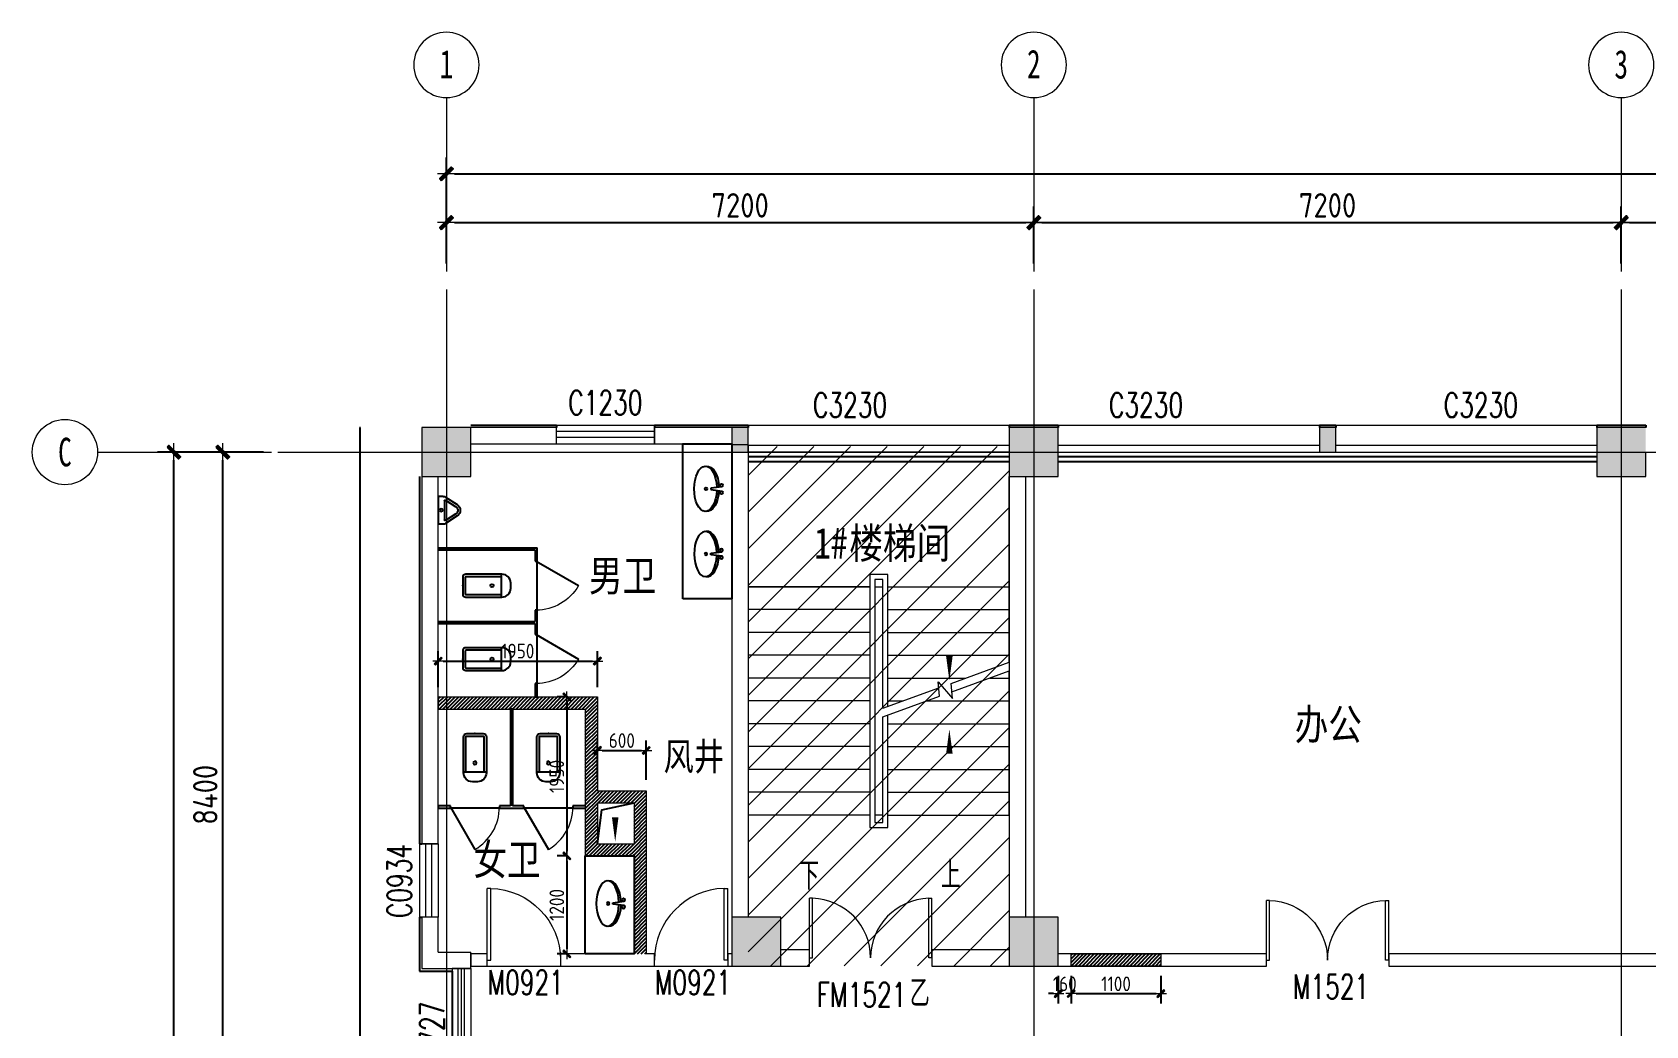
# Model space of a CAD drawing. Header units: millimetres. Extents: x 33621 to 401573, y -91663 to 133135.
# Drawn here: x 33621 to 53397, y -13736 to -1562 of the extents above; entities that cross this region are included whole.
import ezdxf
from ezdxf.enums import TextEntityAlignment as Align

# ---------------------------------------------------------------- set-up
doc = ezdxf.new("R2010")
doc.units = ezdxf.units.MM
doc.header["$LTSCALE"] = 10
doc.linetypes.add('DOTE', pattern=[2.42, 2, -0.2, 0.02, -0.2])
doc.layers.get('0').update_dxf_attribs({"color": 253})
doc.layers.get('Defpoints').update_dxf_attribs({"color": 250})
for name, color, linetype in [('3', 253, 'Continuous'), ('DIM_LEAD', 253, 'Continuous'), ('DIM_SYMB', 253, 'Continuous'), ('Dim【尺寸标注】', 253, 'Continuous'), ('LATRINE', 253, 'Continuous'), ('LAYER3', 253, 'Continuous'), ('LAYER4', 253, 'Continuous'), ('LAYER5', 253, 'Continuous'), ('LVTRY', 253, 'Continuous'), ('PUB_DIM', 253, 'Continuous'), ('PUB_TEXT', 253, 'Continuous'), ('SURFACE', 253, 'Continuous'), ('WINDOW_TEXT', 253, 'Continuous'), ('家具', 253, 'Continuous'), ('拆除墙体', 253, 'Continuous')]:
    doc.layers.add(name, color=color, linetype=linetype)
for name, color, linetype, lineweight in [('AXIS【轴号】', 253, 'Continuous', 0), ('COLUMN', 253, 'Continuous', 0), ('DOTE', 253, 'DOTE', 0), ('FC-FLOOR【地材分格】', 253, 'Continuous', 0), ('PUB_HATCH', 253, 'Continuous', 0), ('RC-Dim【天花尺寸】', 253, 'Continuous', 0), ('STAIR', 253, 'Continuous', 0), ('WALL', 253, 'Continuous', 0), ('Wall【墙体】', 253, 'Continuous', 0), ('WINDOW', 253, 'Continuous', 0), ('Xline【辅助线】', 253, 'Continuous', 0)]:
    doc.layers.add(name, color=color, linetype=linetype, lineweight=lineweight)
doc.styles.add('-宋体', font='', dxfattribs={"width": 0.8})
doc.styles.add('_TCH_DIM', font='SIMPLEX', dxfattribs={"bigfont": 'GBCBIG'})
doc.styles.add('_TCH_WINDOW', font='SIMPLEX', dxfattribs={"bigfont": 'GBCBIG'})
doc.styles.add('CCD_DIM', font='ARCHS.SHX')
doc.styles.add('宋体', font='', dxfattribs={"width": 0.7})
doc.styles.get('-宋体').set_extended_font_data('SimSun')
doc.styles.get('宋体').set_extended_font_data('SimSun')
doc.dimstyles.new('ZL_1：100', dxfattribs={"dimtxt": 3, "dimasz": 1, "dimexe": 2, "dimexo": 2, "dimgap": 0.6, "dimtad": 1, "dimdec": 0, "dimrnd": 5, "dimdsep": 46, "dimtxsty": 'CCD_DIM', "dimblk": 'WS-cj', "dimblk1": 'WS-cj', "dimblk2": 'WS-cj', "dimcen": 1, "dimclrd": 44, "dimclre": 44, "dimclrt": 2, "dimadec": 0, "dimazin": 2, "dimtfac": 1, "dimtdec": 0, "dimtix": 1, "dimtmove": 2, "dimatfit": 3, "dimldrblk": 'hl_arrow2', "dimfxl": 5, "dimfxlon": 1, "dimarcsym": 0})
doc.dimstyles.new('ZL_1：60', dxfattribs={"dimscale": 60, "dimtxt": 3, "dimasz": 1, "dimexe": 2, "dimexo": 2, "dimgap": 0.5, "dimtad": 1, "dimdec": 0, "dimrnd": 5, "dimdsep": 46, "dimtxsty": 'CCD_DIM', "dimblk": 'WS-cj', "dimblk1": 'WS-cj', "dimblk2": 'WS-cj', "dimcen": 0, "dimclrd": 44, "dimclre": 44, "dimclrt": 2, "dimadec": 0, "dimazin": 0, "dimtfac": 1, "dimtdec": 0, "dimtix": 1, "dimtofl": 0, "dimtmove": 2, "dimatfit": 3, "dimldrblk": 'hl_arrow2', "dimfxl": 6, "dimfxlon": 1, "dimarcsym": 0})
pattern_1 = [(225, (153814.524, -26659.068), (22.45064, -22.45064), [])]

# ---------------------------------------------------------------- blocks, each defined once
blk = doc.blocks.new('A$C22332745')
at = {"layer": 'LAYER3', "color": 181, "extrusion": (0, 0, -1)}
for centre, ratio, start_param, end_param in [((277, 195), 0.531076, 4.795815, 6.348539), ((277, 214), 0.5, 4.782885, 10.934222), ((277, 195), 0.531076, 3.076239, 4.638107)]:
    blk.add_ellipse(centre, major_axis=(-277, 0), ratio=ratio, start_param=start_param, end_param=end_param, dxfattribs=at)
at = {"layer": 'LAYER4', "color": 252}
for p, q in [((267, 148), (249, 9)), ((285, 148), (267, 148)), ((302, 9), (285, 148))]:
    blk.add_line(p, q, dxfattribs=at)
for centre in [(231, 18), (320, 18)]:
    blk.add_circle(centre, 17.9, dxfattribs=at)
at = {"layer": 'LAYER5', "color": 251}
blk.add_circle((277, 208), 16, dxfattribs=at)
blk = doc.blocks.new('A$C2CC91CCB')
at = {"color": 251, "rotation": 90}
blk.add_blockref('A$C22332745', (353, 0), dxfattribs=at)
blk = doc.blocks.new('A$C477C625D')
at = {"color": 7}
blk.add_blockref('A$C2CC91CCB', (0, 0), dxfattribs=at)
blk = doc.blocks.new('A$C4D690477')
at = {"layer": '家具', "color": 251}
blk.add_blockref('A$C477C625D', (0, 0), dxfattribs=at)
blk = doc.blocks.new('$lvtry$00000007')
for p, q in [((-170, 0, 0), (170, 0, 0)), ((-170, -61, 0), (-170, 0, 0)), ((-162, -88, 0), (-69, -231, 0)), ((-124, -91, 0), (-43, -216, 0)), ((-116, -76, 0), (116, -76, 0)), ((43, -216, 0), (124, -91, 0)), ((69, -231, 0), (162, -88, 0)), ((170, -61, 0), (170, 0, 0))]:
    blk.add_line(p, q)
blk.add_circle((0, -38, 0), 17.7)
for centre, radius, start, end in [((-120, -61, 0), 50, 180, 213.0863), ((-116, -86, 0), 10, 90, 213.0863), ((116, -86, 0), 10, 326.9137, 90), ((120, -61, 0), 50, 326.9137, 0), ((0, -191, 0), 80, 210, 330), ((0, -191, 0), 50, 210, 330)]:
    blk.add_arc(centre, radius, start, end)
blk = doc.blocks.new('$lvtry$00000200')
for p, q in [((-140, -40, 0), (-140, -480, 0)), ((-110, -40, 0), (-110, -470, 0)), ((100, 0, 0), (-100, 0, 0)), ((100, -30, 0), (-100, -30, 0)), ((110, -470, 0), (110, -40, 0)), ((140, -480, 0), (140, -40, 0)), ((140, -470, 0), (-140, -470, 0)), ((-30, -590, 0), (30, -590, 0))]:
    blk.add_line(p, q)
blk.add_circle((0, -359, 0), 20)
for centre, radius, start, end in [((-100, -40, 0), 40, 90, 180), ((-100, -40, 0), 10, 90, 180), ((100, -40, 0), 40, 0, 90), ((100, -40, 0), 10, 0, 90), ((-30, -480, 0), 110, 180, 270), ((30, -480, 0), 110, 270, 0)]:
    blk.add_arc(centre, radius, start, end)
blk.add_point((0, 0))
blk = doc.blocks.new('$TCHSYS$APDOOR2D')
blk.add_line((0.5, 0), (0, 0.866))
at = {"lineweight": 13}
blk.add_arc((0.5, 0), 1, 120, 180, dxfattribs=at)
blk = doc.blocks.new('$DorLib2D$00000002')
for p, q in [((-0.5, 0), (-0.5, 0.4875)), ((-0.475, 0.4875), (-0.5, 0.4875)), ((-0.475, 0), (-0.475, 0.4875)), ((0.475, 0), (0.475, 0.4875)), ((0.475, 0.4875), (0.5, 0.4875)), ((0.5, 0), (0.5, 0.4875)), ((-0.5, 0), (-0.475, 0)), ((0.5, 0), (0.475, 0))]:
    blk.add_line(p, q)
at = {"lineweight": 13}
for centre, start, end in [((-0.4875, 0), 0, 88.53072), ((0.4875, 0), 91.46928, 180)]:
    blk.add_arc(centre, 0.4875, start, end, dxfattribs=at)
blk = doc.blocks.new('$DorLib2D$00000001')
for p, q in [((0.45, 0.975), (0.5, 0.975)), ((0.45, 0), (0.45, 0.975)), ((0.5, 0), (0.5, 0.975)), ((0.5, 0), (0.45, 0))]:
    blk.add_line(p, q)
at = {"lineweight": 13}
blk.add_arc((0.475, 0), 0.975, 91.4693, 180, dxfattribs=at)
blk = doc.blocks.new('$TCHSYS$WIN2D')
for p, q in [((-0.5, 0.5), (0.5, 0.5)), ((-0.5, 0.5), (-0.5, -0.5)), ((0.5, 0.5), (0.5, -0.5)), ((0.5, 0.167), (-0.5, 0.167)), ((0.5, -0.167), (-0.5, -0.167)), ((-0.5, -0.5), (0.5, -0.5))]:
    blk.add_line(p, q)
blk = doc.blocks.new('$WINLIB2D$00000004')
for p, q in [((-0.5, 0.5), (0.5, 0.5)), ((-0.5, 0.5), (-0.5, -0.5)), ((0.5, -0.5), (0.5, 0.5)), ((-0.5, 0.2406), (0.5, 0.2406)), ((-0.5, -0.5), (0.5, -0.5))]:
    blk.add_line(p, q)
blk = doc.blocks.new('$WINLIB2D$00000005')
for p, q in [((-0.5, 0.5), (0.5, 0.5)), ((-0.5, 0.5), (-0.5, -0.5)), ((0.5, -0.5), (0.5, 0.5)), ((0.5, 0.167), (-0.5, 0.167)), ((0.5, 0), (-0.5, 0)), ((0.5, -0.167), (-0.5, -0.167)), ((-0.5, -0.5), (0.5, -0.5))]:
    blk.add_line(p, q)
blk = doc.blocks.new('hl_Axis-A1')
at = {"color": 150, "ltscale": 2}
blk.add_line((21.33, 0), (0, 0), dxfattribs=at)
at = {"color": 150}
blk.add_circle((25.33, 0), 4, dxfattribs=at)
at = {"color": 50, "style": '宋体', "width": 0.7}
blk.add_attdef('轴号', text='', height=3.5, dxfattribs=at).set_placement((25.33, 0), align=Align.MIDDLE_CENTER)
blk = doc.blocks.new('WS-cj')
blk.add_hatch(color=2).paths.add_polyline_path([(0.59, 0.82), (-0.82, -0.59), (-0.59, -0.82), (0.82, 0.59)])
at = {"color": 2, "linetype": 'ByBlock', "lineweight": 0}
for p, q in [((-1.1, 0), (0, 0)), ((0, 0), (1.1, 0))]:
    blk.add_line(p, q, dxfattribs=at)
at = {"color": 2}
blk.add_lwpolyline([(0.59, 0.82), (-0.82, -0.59), (-0.59, -0.82), (0.82, 0.59)], close=True, dxfattribs=at)
blk = doc.blocks.new('*D254')
at = {"layer": 'Defpoints', "color": 0, "transparency": 16777216}
for p in [(-47204, -400), (-46604, -400), (-46604, -8800)]:
    blk.add_point(p, dxfattribs=at)
at = {"layer": 'Dim【尺寸标注】', "color": 44, "lineweight": -2, "transparency": 16777216}
for p, q in [((-46704, -400), (-47404, -400)), ((-47204, -8700), (-47204, -500)), ((-46704, -8800), (-47404, -8800))]:
    blk.add_line(p, q, dxfattribs=at)
at = {"layer": 'Dim【尺寸标注】', "color": 44, "lineweight": -2, "transparency": 16777216, "xscale": 100, "yscale": 100, "zscale": 100}
for p, rotation in [((-47204, -400), 90), ((-47204, -8800), 270)]:
    blk.add_blockref('WS-cj', p, dxfattribs=dict(at, rotation=rotation))
at = {"layer": 'Dim【尺寸标注】', "color": 2, "transparency": 16777216, "insert": (-47417, -4600), "char_height": 300, "attachment_point": 5, "rotation": 90, "style": 'CCD_DIM'}
blk.add_mtext('8400', dxfattribs=at)
blk = doc.blocks.new('hl_arrow2')
at = {"color": 2}
blk.add_line((-0.22, 0), (-1, 0), dxfattribs=at)
blk.add_lwpolyline([(-0.22, 0), (-0.86, -0.69), (-0.65, -0.86), (0, 0), (-0.65, 0.86), (-0.86, 0.69)], close=True, dxfattribs=at)
blk = doc.blocks.new('*D256')
at = {"layer": 'Defpoints', "color": 0, "transparency": 16777216}
for p in [(-47804, -400), (-46604, -400), (-46604, -16300)]:
    blk.add_point(p, dxfattribs=at)
at = {"layer": 'Dim【尺寸标注】', "color": 44, "lineweight": -2, "transparency": 16777216}
for p, q in [((-47304, -400), (-48004, -400)), ((-47804, -16200), (-47804, -500)), ((-47304, -16300), (-48004, -16300))]:
    blk.add_line(p, q, dxfattribs=at)
at = {"layer": 'Dim【尺寸标注】', "color": 44, "lineweight": -2, "transparency": 16777216, "xscale": 100, "yscale": 100, "zscale": 100}
for p, rotation in [((-47804, -400), 90), ((-47804, -16300), 270)]:
    blk.add_blockref('WS-cj', p, dxfattribs=dict(at, rotation=rotation))
at = {"layer": 'Dim【尺寸标注】', "color": 2, "transparency": 16777216, "insert": (-48011, -8350), "char_height": 300, "attachment_point": 5, "rotation": 90, "style": 'CCD_DIM'}
blk.add_mtext('15900', dxfattribs=at)
blk = doc.blocks.new('*D260')
at = {"layer": 'Defpoints', "color": 0, "transparency": 16777216}
for p in [(-37262, 2411), (-44462, 1811), (-37262, 1811)]:
    blk.add_point(p, dxfattribs=at)
at = {"layer": 'Dim【尺寸标注】', "color": 44, "lineweight": -2, "transparency": 16777216}
for p, q in [((-44462, 1911), (-44462, 2611)), ((-37262, 1911), (-37262, 2611)), ((-44362, 2411), (-37362, 2411))]:
    blk.add_line(p, q, dxfattribs=at)
at = {"layer": 'Dim【尺寸标注】', "color": 44, "lineweight": -2, "transparency": 16777216, "xscale": 100, "yscale": 100, "zscale": 100, "rotation": 180}
blk.add_blockref('WS-cj', (-44462, 2411), dxfattribs=at)
at = {"layer": 'Dim【尺寸标注】', "color": 44, "lineweight": -2, "transparency": 16777216, "xscale": 100, "yscale": 100, "zscale": 100}
blk.add_blockref('WS-cj', (-37262, 2411), dxfattribs=at)
at = {"layer": 'Dim【尺寸标注】', "color": 2, "transparency": 16777216, "insert": (-40862, 2623), "char_height": 300, "attachment_point": 5, "style": 'CCD_DIM'}
blk.add_mtext('7200', dxfattribs=at)
blk = doc.blocks.new('*D261')
at = {"layer": 'Defpoints', "color": 0, "transparency": 16777216}
for p in [(-30062, 2411), (-37262, 1811), (-30062, 1811)]:
    blk.add_point(p, dxfattribs=at)
at = {"layer": 'Dim【尺寸标注】', "color": 44, "lineweight": -2, "transparency": 16777216}
for p, q in [((-37262, 1911), (-37262, 2611)), ((-30062, 1911), (-30062, 2611)), ((-37162, 2411), (-30162, 2411))]:
    blk.add_line(p, q, dxfattribs=at)
at = {"layer": 'Dim【尺寸标注】', "color": 44, "lineweight": -2, "transparency": 16777216, "xscale": 100, "yscale": 100, "zscale": 100, "rotation": 180}
blk.add_blockref('WS-cj', (-37262, 2411), dxfattribs=at)
at = {"layer": 'Dim【尺寸标注】', "color": 44, "lineweight": -2, "transparency": 16777216, "xscale": 100, "yscale": 100, "zscale": 100}
blk.add_blockref('WS-cj', (-30062, 2411), dxfattribs=at)
at = {"layer": 'Dim【尺寸标注】', "color": 2, "transparency": 16777216, "insert": (-33662, 2623), "char_height": 300, "attachment_point": 5, "style": 'CCD_DIM'}
blk.add_mtext('7200', dxfattribs=at)
blk = doc.blocks.new('*D262')
at = {"layer": 'Defpoints', "color": 0, "transparency": 16777216}
for p in [(-22862, 2411), (-30062, 1811), (-22862, 1811)]:
    blk.add_point(p, dxfattribs=at)
at = {"layer": 'Dim【尺寸标注】', "color": 44, "lineweight": -2, "transparency": 16777216}
for p, q in [((-30062, 1911), (-30062, 2611)), ((-22862, 1911), (-22862, 2611)), ((-29962, 2411), (-22962, 2411))]:
    blk.add_line(p, q, dxfattribs=at)
at = {"layer": 'Dim【尺寸标注】', "color": 44, "lineweight": -2, "transparency": 16777216, "xscale": 100, "yscale": 100, "zscale": 100, "rotation": 180}
blk.add_blockref('WS-cj', (-30062, 2411), dxfattribs=at)
at = {"layer": 'Dim【尺寸标注】', "color": 44, "lineweight": -2, "transparency": 16777216, "xscale": 100, "yscale": 100, "zscale": 100}
blk.add_blockref('WS-cj', (-22862, 2411), dxfattribs=at)
at = {"layer": 'Dim【尺寸标注】', "color": 2, "transparency": 16777216, "insert": (-26462, 2623), "char_height": 300, "attachment_point": 5, "style": 'CCD_DIM'}
blk.add_mtext('7200', dxfattribs=at)
blk = doc.blocks.new('*D273')
at = {"layer": 'Defpoints', "color": 0, "transparency": 16777216}
for p in [(49138, 3011), (-44462, 1811), (49138, 1811)]:
    blk.add_point(p, dxfattribs=at)
at = {"layer": 'Dim【尺寸标注】', "color": 44, "lineweight": -2, "transparency": 16777216}
for p, q in [((-44462, 2511), (-44462, 3211)), ((49138, 2511), (49138, 3211)), ((-44362, 3011), (49038, 3011))]:
    blk.add_line(p, q, dxfattribs=at)
at = {"layer": 'Dim【尺寸标注】', "color": 44, "lineweight": -2, "transparency": 16777216, "xscale": 100, "yscale": 100, "zscale": 100, "rotation": 180}
blk.add_blockref('WS-cj', (-44462, 3011), dxfattribs=at)
at = {"layer": 'Dim【尺寸标注】', "color": 44, "lineweight": -2, "transparency": 16777216, "xscale": 100, "yscale": 100, "zscale": 100}
blk.add_blockref('WS-cj', (49138, 3011), dxfattribs=at)
at = {"layer": 'Dim【尺寸标注】', "color": 2, "transparency": 16777216, "insert": (2338, 3217), "char_height": 300, "attachment_point": 5, "style": 'CCD_DIM'}
blk.add_mtext('93600', dxfattribs=at)
blk = doc.blocks.new('*D330')
at = {"layer": 'Defpoints', "color": 0, "transparency": 16777216}
for p in [(38437, -6406), (37637, -7006), (38437, -7006)]:
    blk.add_point(p, dxfattribs=at)
at = {"layer": 'RC-Dim【天花尺寸】', "color": 44, "lineweight": -2, "transparency": 16777216}
for p, q in [((37642, -6406), (37635, -6406)), ((37637, -6407), (37637, -7005)), ((37642, -7006), (37635, -7006))]:
    blk.add_line(p, q, dxfattribs=at)
for p, rotation in [((37637, -6406), 90), ((37637, -7006), 270)]:
    blk.add_blockref('WS-cj', p, dxfattribs=dict(at, rotation=rotation))
at = {"layer": 'RC-Dim【天花尺寸】', "color": 2, "transparency": 16777216, "insert": (37635, -6706), "char_height": 3, "attachment_point": 5, "rotation": 90, "style": 'CCD_DIM'}
blk.add_mtext('600', dxfattribs=at)
blk = doc.blocks.new('*D331')
at = {"layer": 'Defpoints', "color": 0, "transparency": 16777216}
for p in [(38437, -7006), (37637, -12406), (38437, -12406)]:
    blk.add_point(p, dxfattribs=at)
at = {"layer": 'RC-Dim【天花尺寸】', "color": 44, "lineweight": -2, "transparency": 16777216}
for p, q in [((37642, -7006), (37635, -7006)), ((37637, -7007), (37637, -12405)), ((37642, -12406), (37635, -12406))]:
    blk.add_line(p, q, dxfattribs=at)
for p, rotation in [((37637, -7006), 90), ((37637, -12406), 270)]:
    blk.add_blockref('WS-cj', p, dxfattribs=dict(at, rotation=rotation))
at = {"layer": 'RC-Dim【天花尺寸】', "color": 2, "transparency": 16777216, "insert": (37635, -9706), "char_height": 3, "attachment_point": 5, "rotation": 90, "style": 'CCD_DIM'}
blk.add_mtext('5400', dxfattribs=at)
blk = doc.blocks.new('*D332')
at = {"layer": 'Defpoints', "color": 0, "transparency": 16777216}
for p in [(38437, -12406), (37637, -13006), (38437, -13006)]:
    blk.add_point(p, dxfattribs=at)
at = {"layer": 'RC-Dim【天花尺寸】', "color": 44, "lineweight": -2, "transparency": 16777216}
for p, q in [((37642, -12406), (37635, -12406)), ((37637, -12407), (37637, -13005)), ((37642, -13006), (37635, -13006))]:
    blk.add_line(p, q, dxfattribs=at)
for p, rotation in [((37637, -12406), 90), ((37637, -13006), 270)]:
    blk.add_blockref('WS-cj', p, dxfattribs=dict(at, rotation=rotation))
at = {"layer": 'RC-Dim【天花尺寸】', "color": 2, "transparency": 16777216, "insert": (37635, -12706), "char_height": 3, "attachment_point": 5, "rotation": 90, "style": 'CCD_DIM'}
blk.add_mtext('600', dxfattribs=at)
blk = doc.blocks.new('*D333')
at = {"layer": 'Defpoints', "color": 0, "transparency": 16777216}
for p in [(38437, -13006), (37637, -14806), (38437, -14806)]:
    blk.add_point(p, dxfattribs=at)
at = {"layer": 'RC-Dim【天花尺寸】', "color": 44, "lineweight": -2, "transparency": 16777216}
for p, q in [((37642, -13006), (37635, -13006)), ((37637, -13007), (37637, -14805)), ((37642, -14806), (37635, -14806))]:
    blk.add_line(p, q, dxfattribs=at)
for p, rotation in [((37637, -13006), 90), ((37637, -14806), 270)]:
    blk.add_blockref('WS-cj', p, dxfattribs=dict(at, rotation=rotation))
at = {"layer": 'RC-Dim【天花尺寸】', "color": 2, "transparency": 16777216, "insert": (37635, -13906), "char_height": 3, "attachment_point": 5, "rotation": 90, "style": 'CCD_DIM'}
blk.add_mtext('1800', dxfattribs=at)
blk = doc.blocks.new('*D507')
at = {"layer": 'Defpoints', "color": 0, "transparency": 16777216}
for p in [(40547, -9268), (38597, -9706), (40547, -9706)]:
    blk.add_point(p, dxfattribs=at)
at = {"layer": 'FC-FLOOR【地材分格】', "color": 44, "lineweight": -2, "transparency": 16777216}
for p, q in [((38597, -9586), (38597, -9148)), ((38657, -9268), (40487, -9268)), ((40547, -9586), (40547, -9148))]:
    blk.add_line(p, q, dxfattribs=at)
at = {"layer": 'FC-FLOOR【地材分格】', "color": 44, "lineweight": -2, "transparency": 16777216, "xscale": 60, "yscale": 60, "zscale": 60, "rotation": 180}
blk.add_blockref('WS-cj', (38597, -9268), dxfattribs=at)
at = {"layer": 'FC-FLOOR【地材分格】', "color": 44, "lineweight": -2, "transparency": 16777216, "xscale": 60, "yscale": 60, "zscale": 60}
blk.add_blockref('WS-cj', (40547, -9268), dxfattribs=at)
at = {"layer": 'FC-FLOOR【地材分格】', "color": 2, "transparency": 16777216, "insert": (39572, -9145), "char_height": 180, "attachment_point": 5, "style": 'CCD_DIM'}
blk.add_mtext('1950', dxfattribs=at)
blk = doc.blocks.new('*D508')
at = {"layer": 'Defpoints', "color": 0, "transparency": 16777216}
for p in [(40284, -9706), (40173, -11656), (40284, -11656)]:
    blk.add_point(p, dxfattribs=at)
at = {"layer": 'FC-FLOOR【地材分格】', "color": 44, "lineweight": -2, "transparency": 16777216}
for p, q in [((40173, -9706), (40053, -9706)), ((40173, -9766), (40173, -11596)), ((40173, -11656), (40053, -11656))]:
    blk.add_line(p, q, dxfattribs=at)
at = {"layer": 'FC-FLOOR【地材分格】', "color": 44, "lineweight": -2, "transparency": 16777216, "xscale": 60, "yscale": 60, "zscale": 60}
for p, rotation in [((40173, -9706), 90), ((40173, -11656), 270)]:
    blk.add_blockref('WS-cj', p, dxfattribs=dict(at, rotation=rotation))
at = {"layer": 'FC-FLOOR【地材分格】', "color": 2, "transparency": 16777216, "insert": (40050, -10681), "char_height": 180, "attachment_point": 5, "rotation": 90, "style": 'CCD_DIM'}
blk.add_mtext('1950', dxfattribs=at)
blk = doc.blocks.new('*D509')
at = {"layer": 'Defpoints', "color": 0, "transparency": 16777216}
for p in [(41147, -10362), (40547, -10842), (41147, -10842)]:
    blk.add_point(p, dxfattribs=at)
at = {"layer": 'FC-FLOOR【地材分格】', "color": 44, "lineweight": -2, "transparency": 16777216}
for p, q in [((40547, -10722), (40547, -10242)), ((41147, -10722), (41147, -10242)), ((40607, -10362), (41087, -10362))]:
    blk.add_line(p, q, dxfattribs=at)
at = {"layer": 'FC-FLOOR【地材分格】', "color": 44, "lineweight": -2, "transparency": 16777216, "xscale": 60, "yscale": 60, "zscale": 60, "rotation": 180}
blk.add_blockref('WS-cj', (40547, -10362), dxfattribs=at)
at = {"layer": 'FC-FLOOR【地材分格】', "color": 44, "lineweight": -2, "transparency": 16777216, "xscale": 60, "yscale": 60, "zscale": 60}
blk.add_blockref('WS-cj', (41147, -10362), dxfattribs=at)
at = {"layer": 'FC-FLOOR【地材分格】', "color": 2, "transparency": 16777216, "insert": (40847, -10242), "char_height": 180, "attachment_point": 5, "style": 'CCD_DIM'}
blk.add_mtext('600', dxfattribs=at)
blk = doc.blocks.new('*D510')
at = {"layer": 'Defpoints', "color": 0, "transparency": 16777216}
for p in [(40284, -11656), (40173, -12856), (40284, -12856)]:
    blk.add_point(p, dxfattribs=at)
at = {"layer": 'FC-FLOOR【地材分格】', "color": 44, "lineweight": -2, "transparency": 16777216}
for p, q in [((40173, -11656), (40053, -11656)), ((40173, -11716), (40173, -12796)), ((40173, -12856), (40053, -12856))]:
    blk.add_line(p, q, dxfattribs=at)
at = {"layer": 'FC-FLOOR【地材分格】', "color": 44, "lineweight": -2, "transparency": 16777216, "xscale": 60, "yscale": 60, "zscale": 60}
for p, rotation in [((40173, -11656), 90), ((40173, -12856), 270)]:
    blk.add_blockref('WS-cj', p, dxfattribs=dict(at, rotation=rotation))
at = {"layer": 'FC-FLOOR【地材分格】', "color": 2, "transparency": 16777216, "insert": (40050, -12256), "char_height": 180, "attachment_point": 5, "rotation": 90, "style": 'CCD_DIM'}
blk.add_mtext('1200', dxfattribs=at)
blk = doc.blocks.new('*D511')
at = {"layer": 'Defpoints', "color": 0, "transparency": 16777216}
for p in [(46197, -13006), (46355, -13006), (46355, -13343)]:
    blk.add_point(p, dxfattribs=at)
at = {"layer": 'FC-FLOOR【地材分格】', "color": 44, "lineweight": -2, "transparency": 16777216}
for p, q in [((46197, -13126), (46197, -13463)), ((46355, -13126), (46355, -13463)), ((46137, -13343), (46077, -13343)), ((46415, -13343), (46475, -13343))]:
    blk.add_line(p, q, dxfattribs=at)
at = {"layer": 'FC-FLOOR【地材分格】', "color": 44, "lineweight": -2, "transparency": 16777216, "xscale": 60, "yscale": 60, "zscale": 60}
blk.add_blockref('WS-cj', (46197, -13343), dxfattribs=at)
at = {"layer": 'FC-FLOOR【地材分格】', "color": 44, "lineweight": -2, "transparency": 16777216, "xscale": 60, "yscale": 60, "zscale": 60, "rotation": 180}
blk.add_blockref('WS-cj', (46355, -13343), dxfattribs=at)
at = {"layer": 'FC-FLOOR【地材分格】', "color": 2, "transparency": 16777216, "insert": (46276, -13223), "char_height": 180, "attachment_point": 5, "style": 'CCD_DIM'}
blk.add_mtext('160', dxfattribs=at)
blk = doc.blocks.new('*D512')
at = {"layer": 'Defpoints', "color": 0, "transparency": 16777216}
for p in [(46355, -13006), (47455, -13006), (47455, -13343)]:
    blk.add_point(p, dxfattribs=at)
at = {"layer": 'FC-FLOOR【地材分格】', "color": 44, "lineweight": -2, "transparency": 16777216}
for p, q in [((46355, -13126), (46355, -13463)), ((47455, -13126), (47455, -13463)), ((46415, -13343), (47395, -13343))]:
    blk.add_line(p, q, dxfattribs=at)
at = {"layer": 'FC-FLOOR【地材分格】', "color": 44, "lineweight": -2, "transparency": 16777216, "xscale": 60, "yscale": 60, "zscale": 60, "rotation": 180}
blk.add_blockref('WS-cj', (46355, -13343), dxfattribs=at)
at = {"layer": 'FC-FLOOR【地材分格】', "color": 44, "lineweight": -2, "transparency": 16777216, "xscale": 60, "yscale": 60, "zscale": 60}
blk.add_blockref('WS-cj', (47455, -13343), dxfattribs=at)
at = {"layer": 'FC-FLOOR【地材分格】', "color": 2, "transparency": 16777216, "insert": (46905, -13223), "char_height": 180, "attachment_point": 5, "style": 'CCD_DIM'}
blk.add_mtext('1100', dxfattribs=at)
blk = doc.blocks.new('ZL_061117299')
at = {"layer": 'AXIS【轴号】'}
ref = blk.add_blockref('hl_Axis-A1', (-44462.3, 1810.8), dxfattribs=dict(at, xscale=-100, yscale=100, zscale=100, rotation=270))
ref.add_attrib('轴号', '1', dxfattribs={"layer": '0', "color": 2, "height": 350, "style": '宋体', "width": 0.7}).set_placement((-44462.3, 4353.9), align=Align.MIDDLE_CENTER)
ref = blk.add_blockref('hl_Axis-A1', (-37262.3, 1810.8), dxfattribs=dict(at, xscale=-100, yscale=100, zscale=100, rotation=270))
ref.add_attrib('轴号', '2', dxfattribs={"layer": '0', "color": 2, "height": 350, "style": '宋体', "width": 0.7}).set_placement((-37262.3, 4355.8), align=Align.MIDDLE_CENTER)
ref = blk.add_blockref('hl_Axis-A1', (-30062.3, 1810.8), dxfattribs=dict(at, xscale=-100, yscale=100, zscale=100, rotation=270))
ref.add_attrib('轴号', '3', dxfattribs={"layer": '0', "color": 2, "height": 350, "style": '宋体', "width": 0.7}).set_placement((-30062.3, 4351.9), align=Align.MIDDLE_CENTER)
ref = blk.add_blockref('hl_Axis-A1', (-46604.4, -400), dxfattribs=dict(at, xscale=100, yscale=100, zscale=100, rotation=179.9999999999999))
ref.add_attrib('轴号', 'C', dxfattribs={"layer": '0', "color": 2, "height": 350, "style": '宋体', "width": 0.7}).set_placement((-49137.7, -400), align=Align.MIDDLE_CENTER)
at = {"layer": 'Dim【尺寸标注】'}
for p1, p2, distance, picture, middle in [((-44462.3, 1810.8), (49137.7, 1810.8), 1200, '*D273', (2337.7, 3217)), ((-44462.3, 1810.8), (-37262.3, 1810.8), 600, '*D260', (-40862.3, 2623.3)), ((-37262.3, 1810.8), (-30062.3, 1810.8), 600, '*D261', (-33662.3, 2623.3)), ((-30062.3, 1810.8), (-22862.3, 1810.8), 600, '*D262', (-26462.3, 2623.3)), ((-46604.4, -16300), (-46604.4, -400), 1200, '*D256', (-48010.6, -8350)), ((-46604.4, -8800), (-46604.4, -400), 600, '*D254', (-47416.9, -4600))]:
    dim = blk.add_aligned_dim(p1=p1, p2=p2, distance=distance, dimstyle='ZL_1：100', dxfattribs=at)
    dim.commit()
    dim.dimension.update_dxf_attribs({"geometry": picture, "text_midpoint": middle})

msp = doc.modelspace()

# ---------------------------------------------------------------- hatches: boundary and pattern name
at = {"layer": 'PUB_HATCH'}
for points in [[(38396.5, -7006), (38996.5, -7006), (38996.5, -6406), (38396.5, -6406)], [(42196.5, -6706), (42396.5, -6706), (42396.5, -6406), (42196.5, -6406)], [(45596.5, -7006), (46196.5, -7006), (46196.5, -6406), (45596.5, -6406)], [(49396.5, -6706), (49596.5, -6706), (49596.5, -6406), (49396.5, -6406)], [(52796.5, -7006), (53396.5, -7006), (53396.5, -6406), (52796.5, -6406)], [(42196.5, -13006), (42796.5, -13006), (42796.5, -12406), (42196.5, -12406)], [(45596.5, -13006), (46196.5, -13006), (46196.5, -12406), (45596.5, -12406)]]:
    msp.add_hatch(color=256, dxfattribs=at).paths.add_polyline_path(points)
at = {"layer": 'Xline【辅助线】'}
h = msp.add_hatch(dxfattribs=at)
h.set_pattern_fill('ANSI31', color=256, scale=100)
h.paths.add_polyline_path([(42396.5, -13004.2), (45596.5, -13004.2), (45596.5, -6639.2), (42396.5, -6639.2)])
at = {"layer": '拆除墙体'}
h = msp.add_hatch(dxfattribs=at)
h.set_pattern_fill('ANSI31', color=1, scale=10, angle=180, style=0)
h.set_pattern_definition(pattern_1)
h.paths.add_polyline_path([(40547, -9706), (40547, -9856), (38597.5, -9856), (38597.5, -9706)])
h = msp.add_hatch(dxfattribs=at)
h.set_pattern_fill('ANSI31', color=1, scale=10, angle=180, style=0)
h.set_pattern_definition(pattern_1)
h.paths.add_polyline_path([(40547, -9856), (40547, -11656), (40397, -11656), (40397, -9856)])
h = msp.add_hatch(dxfattribs=at)
h.set_pattern_fill('ANSI31', color=1, scale=10, angle=180, style=0)
h.set_pattern_definition(pattern_1)
h.paths.add_polyline_path([(40997, -10856), (40997, -11006), (40547, -11006), (40547, -10856)])
h = msp.add_hatch(dxfattribs=at)
h.set_pattern_fill('ANSI31', color=1, scale=10, angle=180, style=0)
h.set_pattern_definition(pattern_1)
h.paths.add_polyline_path([(41147, -10856), (41147, -12856), (40997, -12856), (40997, -10856)])
h = msp.add_hatch(dxfattribs=at)
h.set_pattern_fill('ANSI31', color=1, scale=10, angle=180, style=0)
h.set_pattern_definition(pattern_1)
h.paths.add_polyline_path([(40997, -11506), (40997, -11656), (40547, -11656), (40547, -11506)])
h = msp.add_hatch(dxfattribs=at)
h.set_pattern_fill('ANSI31', color=1, scale=10, angle=180, style=0)
h.paths.add_polyline_path([(46355.1, -13006), (46355.1, -12856), (47455.1, -12856), (47455.1, -13006)])

# ---------------------------------------------------------------- linework, layer by layer
at = {"layer": '3'}
for p, q in [((45596.5, -6766), (42396.5, -6766)), ((45596.5, -6826), (42396.5, -6826)), ((52796.5, -6766), (46196.5, -6766)), ((52796.5, -6826), (46196.5, -6826))]:
    msp.add_line(p, q, dxfattribs=at)
msp.add_lwpolyline([(40547, -11506), (40603.9, -11091.6), (40997, -11006)], dxfattribs=at)
at = {"layer": 'COLUMN'}
for p, q in [((38996.5, -6406), (38396.5, -6406)), ((38396.5, -6406), (38396.5, -7006)), ((38996.5, -7006), (38996.5, -6406)), ((46196.5, -6406), (45596.5, -6406)), ((53396.5, -6406), (52796.5, -6406)), ((45596.5, -6706), (45596.5, -7006)), ((46196.5, -7006), (46196.5, -6706)), ((52796.5, -6706), (52796.5, -7006)), ((53396.5, -7006), (53396.5, -6706)), ((38396.5, -7006), (38996.5, -7006)), ((45596.5, -7006), (46196.5, -7006)), ((52796.5, -7006), (53396.5, -7006)), ((42796.5, -12406), (42196.5, -12406)), ((42196.5, -12406), (42196.5, -13006)), ((42796.5, -13006), (42796.5, -12406)), ((46196.5, -12406), (45596.5, -12406)), ((45596.5, -12406), (45596.5, -13006)), ((46196.5, -13006), (46196.5, -12406)), ((42196.5, -13006), (42796.5, -13006)), ((45596.5, -13006), (46196.5, -13006))]:
    msp.add_line(p, q, dxfattribs=at)
at = {"layer": 'DIM_LEAD'}
msp.add_lwpolyline([(41258.1, -10380.9, 0, 0, 0), (40766.1, -10380.9, 0, 0, 0), (40766.1, -11481.9, 0, 80, 0), (40766.1, -11181.9, 0, 0, 0)], format="xyseb", dxfattribs=at)
at = {"layer": 'DIM_SYMB'}
for points in [[(43116.5, -11617.6, 0, 0, 0), (43116.5, -7496, 0, 0, 0), (44861.5, -7496, 0, 0, 0), (44861.5, -9506, 0, 80, 0), (44861.5, -9206, 0, 0, 0)], [(44861.5, -11605.7, 0, 0, 0), (44861.5, -10102.6, 0, 80, 0), (44861.5, -10402.6, 0, 0, 0)]]:
    msp.add_lwpolyline(points, format="xyseb", dxfattribs=at)
at = {"layer": 'DOTE', "ltscale": 0.1}
for p, q in [((38696.5, -4716.1), (38696.5, -24586.4)), ((45896.5, -4716.1), (45896.5, -24586.4)), ((53096.5, -4716.1), (53096.5, -24586.4)), ((36632.9, -6706), (133641.5, -6706))]:
    msp.add_line(p, q, dxfattribs=at)
at = {"layer": 'LATRINE'}
for p, q in [((38596.5, -7881), (39809, -7881)), ((38596.5, -7881), (38596.5, -7906)), ((38596.5, -7906), (39784, -7906)), ((39784, -7906), (39784, -8043.5)), ((39809, -8043.5), (39809, -7881)), ((39784, -8043.5), (39809, -8043.5)), ((39809, -8643.5, 400), (39809, -8043.5, 400)), ((39809, -8643.5), (39784, -8643.5)), ((39784, -8643.5), (39784, -8781)), ((39809, -8793.5), (39809, -8643.5)), ((38596.5, -8781), (39784, -8781)), ((38596.5, -8781), (38596.5, -8806)), ((38596.5, -8806), (39784, -8806)), ((39784, -8806), (39784, -8943.5)), ((39809, -8943.5), (39809, -8793.5)), ((39784, -8943.5), (39809, -8943.5)), ((39809, -9543.5, 400), (39809, -8943.5, 400)), ((39809, -9543.5), (39784, -9543.5)), ((39784, -9543.5), (39784, -9706)), ((39809, -9706), (39809, -9543.5)), ((39484, -9856), (39484, -11043.5)), ((39509, -9856), (39484, -9856)), ((39509, -9856), (39509, -11043.5)), ((39784, -9706), (39809, -9706)), ((38746.5, -11043.5), (38596.5, -11043.5)), ((38596.5, -11043.5), (38596.5, -11068.5)), ((38596.5, -11068.5), (38746.5, -11068.5)), ((38746.5, -11068.5), (38746.5, -11043.5)), ((39346.5, -11068.5, 400), (38746.5, -11068.5, 400)), ((39484, -11043.5), (39346.5, -11043.5)), ((39346.5, -11043.5), (39346.5, -11068.5)), ((39346.5, -11068.5), (39496.5, -11068.5)), ((39496.5, -11068.5), (39646.5, -11068.5)), ((39646.5, -11043.5), (39509, -11043.5)), ((39646.5, -11068.5), (39646.5, -11043.5)), ((40246.5, -11068.5, 400), (39646.5, -11068.5, 400)), ((40397, -11043.5), (40246.5, -11043.5)), ((40246.5, -11043.5), (40246.5, -11068.5)), ((40246.5, -11068.5), (40397, -11068.5))]:
    msp.add_line(p, q, dxfattribs=at)
for points in [[(41596.5, -8506), (41596.5, -6606), (42196.5, -6606), (42196.5, -8506)], [(40397, -12856), (40397, -11656), (40997, -11656), (40997, -12856)]]:
    msp.add_lwpolyline(points, close=True, dxfattribs=at)
at = {"layer": 'STAIR'}
for p, q in [((45596.5, -6706), (42396.5, -6706)), ((42396.5, -6706), (42396.5, -8356)), ((45596.5, -8356), (45596.5, -7006)), ((44106, -8206), (43887, -8206)), ((43887, -8206), (43887, -11306)), ((44046, -8266), (43947, -8266)), ((43947, -8266), (43947, -11246)), ((44046, -9842.9), (44046, -8266)), ((44106, -9821.2), (44106, -8206)), ((42396.5, -8356), (42396.5, -11156)), ((43887, -8356), (42396.5, -8356)), ((42396.5, -8356), (43887, -8356)), ((43947, -8356), (43947, -11156)), ((43947, -8356), (44046, -8356)), ((44046, -9842.9), (44046, -8356)), ((44106, -8356), (45596.5, -8356)), ((44106, -8356), (45596.5, -8356)), ((45596.5, -9282.9), (45596.5, -8356)), ((43887, -8636), (42396.5, -8636)), ((44106, -8636), (45596.5, -8636)), ((43887, -8916), (42396.5, -8916)), ((44106, -8916), (45596.5, -8916)), ((43887, -9196), (42396.5, -9196)), ((44106, -9196), (45596.5, -9196)), ((44882.6, -9540.7), (45596.5, -9282.9)), ((43887, -9476), (42396.5, -9476)), ((44106, -9476), (45061.7, -9476)), ((44891.4, -9643.9), (45596.5, -9389.2)), ((45356.1, -9476), (45596.5, -9476)), ((45596.5, -11156), (45596.5, -9389.2)), ((44046, -9842.9), (44732.4, -9595)), ((44741.2, -9698.1), (44726, -9520.3)), ((44726, -9520.3), (44898.4, -9726.8)), ((44898.4, -9726.8), (44882.6, -9540.7)), ((43887, -9756), (42396.5, -9756)), ((44046, -9949.2), (44741.2, -9698.1)), ((44106, -9756), (44286.4, -9756)), ((44580.8, -9756), (45596.5, -9756)), ((43887, -10036), (42396.5, -10036)), ((44046, -11156), (44046, -9949.2)), ((44046, -11246), (44046, -9949.2)), ((44106, -11306), (44106, -9927.5)), ((44106, -10036), (45596.5, -10036)), ((43887, -10316), (42396.5, -10316)), ((44106, -10316), (45596.5, -10316)), ((43887, -10596), (42396.5, -10596)), ((44106, -10596), (45596.5, -10596)), ((43887, -10876), (42396.5, -10876)), ((44106, -10876), (45596.5, -10876)), ((43887, -11156), (42396.5, -11156)), ((44046, -11156), (43947, -11156)), ((43947, -11246), (44046, -11246)), ((44106, -11156), (45596.5, -11156)), ((43887, -11306), (44106, -11306))]:
    msp.add_line(p, q, dxfattribs=at)
at = {"layer": 'SURFACE'}
for p, q in [((38996.5, -6376), (40046.5, -6376)), ((40046.5, -6376), (40046.5, -6406)), ((41246.5, -6376), (41246.5, -6406)), ((41246.5, -6376), (42196.5, -6376)), ((42196.5, -6376), (42396.5, -6376)), ((42396.5, -6376), (42396.5, -6406)), ((45596.5, -6376), (45596.5, -6406)), ((45596.5, -6376), (45896.5, -6376)), ((45896.5, -6376), (46196.5, -6376)), ((46196.5, -6376), (46196.5, -6406)), ((49396.5, -6376), (49396.5, -6406)), ((49396.5, -6376), (49596.5, -6376)), ((49596.5, -6376), (49596.5, -6406)), ((52796.5, -6376), (52796.5, -6406)), ((52796.5, -6376), (53096.5, -6376)), ((53096.5, -6376), (53396.5, -6376)), ((53396.5, -6376), (53396.5, -6406)), ((38366.5, -7006), (38366.5, -11506)), ((38366.5, -11506), (38396.5, -11506)), ((38366.5, -12406), (38396.5, -12406)), ((38366.5, -12406), (38366.5, -13066)), ((38366.5, -13066), (38766.5, -13066)), ((38766.5, -13066), (38766.5, -14806))]:
    msp.add_line(p, q, dxfattribs=at)
at = {"layer": 'WALL'}
for p, q in [((40046.5, -6406), (38996.5, -6406)), ((40046.5, -6606), (40046.5, -6406)), ((42196.5, -6406), (41246.5, -6406)), ((41246.5, -6406), (41246.5, -6606)), ((42396.5, -6406), (42196.5, -6406)), ((42196.5, -6406), (42196.5, -6706)), ((42396.5, -6706), (42396.5, -6406)), ((49596.5, -6406), (49396.5, -6406)), ((49396.5, -6406), (49396.5, -6706)), ((49596.5, -6706), (49596.5, -6406)), ((38996.5, -6606), (40046.5, -6606)), ((41246.5, -6606), (42196.5, -6606)), ((42196.5, -6618.5), (42196.5, -12406)), ((42396.5, -6618.5), (42196.5, -6618.5)), ((42196.5, -6706), (42396.5, -6706)), ((42396.5, -6618.5), (42396.5, -12406)), ((49396.5, -6706), (49596.5, -6706)), ((38396.5, -7006), (38396.5, -11506)), ((38596.5, -11506), (38596.5, -7006)), ((45596.5, -7006), (45596.5, -12406)), ((45796.5, -7006), (45796.5, -12406)), ((38396.5, -11506), (38596.5, -11506)), ((38596.5, -12406), (38396.5, -12406)), ((38396.5, -12406), (38396.5, -13036)), ((38596.5, -12836), (38596.5, -12406)), ((38596.5, -12836), (38996.5, -12836)), ((38996.5, -13036), (38996.5, -12836)), ((43146.5, -12806), (42796.5, -12806)), ((43146.5, -13006), (43146.5, -12806)), ((45596.5, -12806), (44646.5, -12806)), ((44646.5, -12806), (44646.5, -13006)), ((38396.5, -13036), (38796.5, -13036)), ((38796.5, -13036), (38996.5, -13036)), ((42796.5, -13006), (43146.5, -13006)), ((44646.5, -13006), (45596.5, -13006))]:
    msp.add_line(p, q, dxfattribs=at)
at = {"layer": 'WALL', "color": 210}
msp.add_lwpolyline([(46355.1, -13006), (46355.1, -12856), (47455.1, -12856), (47455.1, -13006)], close=True, dxfattribs=at)
at = {"layer": 'Wall【墙体】', "color": 6}
for p, q in [((38596.5, -9706), (40547, -9706)), ((38596.5, -9706), (38596.5, -9856)), ((38596.5, -9856), (40397, -9856)), ((40397, -9856), (40397, -10931)), ((40547, -9706), (40547, -10856)), ((40547, -10856), (41147, -10856)), ((41147, -10856), (41147, -11581)), ((40397, -10931), (40397, -11056)), ((40397, -11056), (40397, -11656)), ((40547, -11006), (40997, -11006)), ((40547, -11006), (40547, -11056)), ((40547, -11056), (40547, -11506)), ((40997, -11006), (40997, -11506)), ((40397, -11656), (40997, -11656)), ((40547, -11506), (40997, -11506)), ((40997, -11656), (40997, -12856)), ((41147, -11581), (41147, -12856)), ((39196, -12856), (38996.5, -12856)), ((38996.5, -12856), (38996.5, -13006)), ((38996.5, -13006), (39196, -13006)), ((39196, -13006), (39196, -12856)), ((40997, -12856), (40096, -12856)), ((40096, -12856), (40096, -13006)), ((40096, -13006), (41072, -13006)), ((41072, -13006), (41246.5, -13006)), ((41246.5, -12856), (41147, -12856)), ((41246.5, -13006), (41246.5, -12856)), ((42196.5, -12856), (42146.5, -12856)), ((42146.5, -12856), (42146.5, -13006)), ((42146.5, -13006), (42196.5, -13006)), ((48746.5, -12856), (46196.5, -12856)), ((46196.5, -13006), (48746.5, -13006)), ((48746.5, -13006), (48746.5, -12856)), ((50246.5, -12856), (50246.5, -13006)), ((54109, -12856), (50246.5, -12856)), ((50246.5, -13006), (54109, -13006))]:
    msp.add_line(p, q, dxfattribs=at)
at = {"layer": 'WINDOW'}
for p, q in [((39196, -13006), (40096, -13006)), ((41246.5, -13006), (42146.5, -13006))]:
    msp.add_line(p, q, dxfattribs=at)

# ---------------------------------------------------------------- block references
at = {"layer": 'LATRINE', "xscale": 600, "zscale": 25}
for p, yscale, rotation in [((39796.5, -8343.5), -600, 90), ((39796.5, -9243.5), -600, 90), ((39046.5, -11056), 600, 180), ((39946.5, -11056), 600, 180)]:
    msp.add_blockref('$TCHSYS$APDOOR2D', p, dxfattribs=dict(at, yscale=yscale, rotation=rotation))
at = {"layer": 'LVTRY', "extrusion": (0, 0, -1), "zscale": -1, "rotation": 270}
msp.add_blockref('$lvtry$00000007', (-38596.5, -7419.9, 0), dxfattribs=at)
at = {"layer": 'LVTRY', "rotation": 89.99999999999996}
for p in [(38896.5, -8343.5), (38896.5, -9243.5)]:
    msp.add_blockref('$lvtry$00000200', p, dxfattribs=at)
at = {"layer": 'LVTRY', "yscale": -1, "rotation": 180}
for p in [(39046.5, -10156), (39946.5, -10156)]:
    msp.add_blockref('$lvtry$00000200', p, dxfattribs=at)
at = {"layer": 'PUB_DIM'}
msp.add_blockref('ZL_061117299', (83158.8, -6306), dxfattribs=at)
at = {"layer": 'WINDOW'}
ref = msp.add_blockref('$TCHSYS$WIN2D', (40646.5, -6491), dxfattribs=dict(at, xscale=1200, yscale=-230, zscale=1200))
ref.add_attrib('A', 'C1230', (40191.5, -6249.8), dxfattribs={"layer": 'WINDOW_TEXT', "height": 297.5, "style": '_TCH_WINDOW', "width": 0.705882})
ref = msp.add_blockref('$WINLIB2D$00000004', (43996.5, -6541), dxfattribs=dict(at, xscale=3200, yscale=-330, zscale=3200))
ref.add_attrib('A', 'C3230', (43190.3, -6279.8), dxfattribs={"layer": 'WINDOW_TEXT', "height": 297.5, "style": '_TCH_WINDOW', "width": 0.705882})
ref = msp.add_blockref('$WINLIB2D$00000004', (47796.5, -6541), dxfattribs=dict(at, xscale=3200, yscale=-330, zscale=3200))
ref.add_attrib('A', 'C3230', (46818.1, -6279.8), dxfattribs={"layer": 'WINDOW_TEXT', "height": 297.5, "style": '_TCH_WINDOW', "width": 0.705882})
ref = msp.add_blockref('$WINLIB2D$00000004', (51196.5, -6541), dxfattribs=dict(at, xscale=3200, yscale=-330, zscale=3200))
ref.add_attrib('A', 'C3230', (50921.3, -6279.8), dxfattribs={"layer": 'WINDOW_TEXT', "height": 297.5, "style": '_TCH_WINDOW', "width": 0.705882})
ref = msp.add_blockref('$TCHSYS$WIN2D', (38481.5, -11956), dxfattribs=dict(at, xscale=900, yscale=230, zscale=900, rotation=270))
ref.add_attrib('A', 'C0934', (38270.3, -12417.5), dxfattribs={"layer": 'WINDOW_TEXT', "height": 297.5, "rotation": 90, "style": '_TCH_WINDOW', "width": 0.705882})
ref = msp.add_blockref('$DorLib2D$00000001', (39646, -12931), dxfattribs=dict(at, xscale=-900, yscale=900, zscale=-900))
ref.add_attrib('A', 'M0921', (39201, -13354.8), dxfattribs={"layer": 'WINDOW_TEXT', "height": 297.5, "style": '_TCH_WINDOW', "width": 0.705882})
ref = msp.add_blockref('$DorLib2D$00000001', (41696.5, -12931), dxfattribs=dict(at, xscale=900, yscale=900, zscale=900))
ref.add_attrib('A', 'M0921', (41251.5, -13354.8), dxfattribs={"layer": 'WINDOW_TEXT', "height": 297.5, "style": '_TCH_WINDOW', "width": 0.705882})
at = {"layer": 'WINDOW', "xscale": 1500, "yscale": 1500, "zscale": 1500}
msp.add_blockref('$DorLib2D$00000002', (43896.5, -12906), dxfattribs=at)
at = {"layer": 'WINDOW'}
ref = msp.add_blockref('$DorLib2D$00000002', (49496.5, -12931), dxfattribs=dict(at, xscale=-1500, yscale=1500, zscale=-1500))
ref.add_attrib('A', 'M1521', (49071.5, -13404.8), dxfattribs={"layer": 'WINDOW_TEXT', "height": 297.5, "style": '_TCH_WINDOW', "width": 0.705882})
ref = msp.add_blockref('$WINLIB2D$00000005', (38881.5, -13906), dxfattribs=dict(at, xscale=1740, yscale=230, zscale=1740, rotation=270))
ref.add_attrib('A', 'C1727', (38670.3, -14349.7), dxfattribs={"layer": 'WINDOW_TEXT', "height": 297.5, "rotation": 90, "style": '_TCH_WINDOW', "width": 0.705882})
at = {"layer": '家具', "color": 251}
msp.add_blockref('A$C4D690477', (41732.9, -7433.4), dxfattribs=at)
at = {"layer": '家具', "color": 251, "xscale": -1, "rotation": 180}
for p in [(41732.9, -7678.7), (40533.4, -11961.3)]:
    msp.add_blockref('A$C4D690477', p, dxfattribs=at)

# ---------------------------------------------------------------- texts
at = {"layer": 'PUB_TEXT', "style": '宋体', "width": 0.8}
for s, p in [('1#', (43203.3, -8011)), ('楼梯间', (43635.4, -8011)), ('男卫', (40444.2, -8411)), ('办公', (49094, -10233.4)), ('女卫', (39028.3, -11889.6))]:
    msp.add_text(s, height=377.64, dxfattribs=at).set_placement(p)
at = {"layer": 'PUB_TEXT', "color": 7, "style": '-宋体', "width": 0.8}
msp.add_text('风井', height=339.87, dxfattribs=at).set_placement((41358.1, -10605.9))
at = {"layer": 'PUB_TEXT', "color": 7, "style": '_TCH_DIM'}
for s, p in [('下', (43021.6, -12067.6)), ('上', (44757.3, -12055.7))]:
    msp.add_text(s, height=337.6, dxfattribs=at).set_placement(p)
at = {"layer": 'WINDOW_TEXT', "style": '_TCH_WINDOW', "width": 0.705882}
msp.add_text('FM1521', height=297.5, dxfattribs=at).set_placement((43237.2, -13506))
at = {"layer": 'WINDOW_TEXT', "style": '_TCH_WINDOW'}
msp.add_text('乙', height=337.6, dxfattribs=at).set_placement((44377.2, -13506))

# ---------------------------------------------------------------- dimensions: what is measured, and where the dimension line sits
at = {"layer": 'FC-FLOOR【地材分格】'}
for base, p1, p2, picture, middle in [((40547.0119642, -9268.3723845), (38596.5119641, -9706.0209036), (40547.0119642, -9706.0209036), '*D507', (39571.7619642, -9144.6223845)), ((41147, -10361.9), (40547, -10841.9), (41147, -10841.9), '*D509', (40847, -10241.9)), ((46355.1, -13343.2), (46196.5, -13006), (46355.1, -13006), '*D511', (46275.8, -13223.2)), ((47455.1, -13343.2), (46355.1, -13006), (47455.1, -13006), '*D512', (46905.1, -13223.2))]:
    dim = msp.add_linear_dim(base=base, p1=p1, p2=p2, dimstyle='ZL_1：60', dxfattribs=at)
    dim.commit()
    dim.dimension.update_dxf_attribs({"geometry": picture, "text_midpoint": middle})
for base, p1, p2, picture, middle in [((40173.4, -11656), (40284.5, -9706), (40284.5, -11656), '*D508', (40049.7, -10681)), ((40173.4, -12856), (40284.5, -11656), (40284.5, -12856), '*D510', (40049.7, -12256))]:
    dim = msp.add_linear_dim(base=base, p1=p1, p2=p2, angle=90, dimstyle='ZL_1：60', dxfattribs=at)
    dim.commit()
    dim.dimension.update_dxf_attribs({"geometry": picture, "text_midpoint": middle})
at = {"layer": 'RC-Dim【天花尺寸】'}
for base, p1, p2, picture, middle in [((37637, -7006), (38437, -6406), (38437, -7006), '*D330', (37634.9, -6706)), ((37637, -12406), (38437, -7006), (38437, -12406), '*D331', (37634.8, -9706)), ((37637, -13006), (38437, -12406), (38437, -13006), '*D332', (37634.9, -12706)), ((37637, -14806), (38437, -13006), (38437, -14806), '*D333', (37634.9, -13906))]:
    dim = msp.add_linear_dim(base=base, p1=p1, p2=p2, angle=90, dimstyle='ZL_1：100', dxfattribs=at)
    dim.commit()
    dim.dimension.update_dxf_attribs({"geometry": picture, "text_midpoint": middle})

doc.saveas('drawing.dxf')
